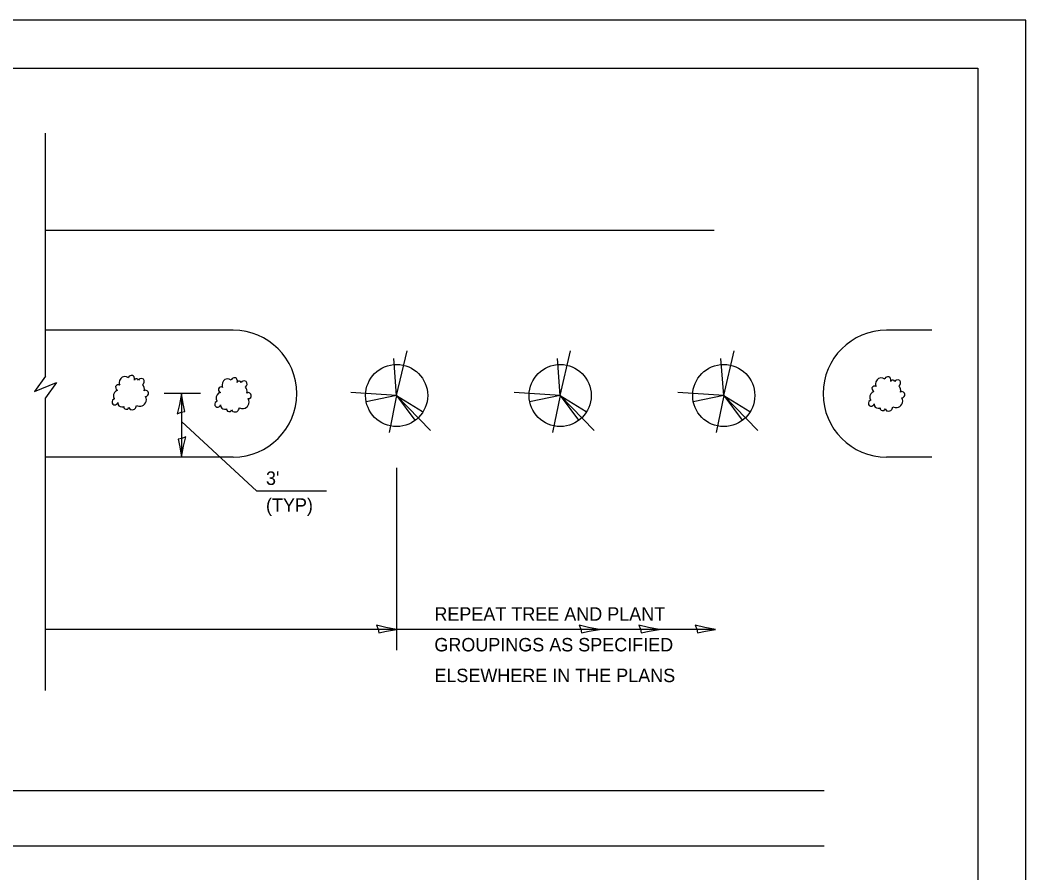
# Model space of a CAD drawing. Extents: x 2039679 to 2054696, y 1636462 to 1637830.
# Drawn here: x 2048364 to 2048888, y 1637118 to 1637562 of the extents above; entities that cross this region are included whole.
import ezdxf

# ---------------------------------------------------------------- set-up
doc = ezdxf.new("R2010")
doc.units = 0
for name, color, linetype in [('LD_Pr_Elements', 7, 'Continuous'), ('LD_Pr_Mowline', 7, 'Continuous'), ('LD_Pr_Shrubs', 7, 'Continuous'), ('LD_Trees', 7, 'Continuous'), ('ROW_Ex_Access_Control_and_ROW', 7, 'Continuous'), ('SH_General_Details', 7, 'Continuous'), ('SH_Printer_Plotting_Border', 7, 'Continuous'), ('Topo_Ex_Miscellaneous', 7, 'Continuous')]:
    doc.layers.add(name, color=color, linetype=linetype)

msp = doc.modelspace()

# ---------------------------------------------------------------- linework, layer by layer
at = {"layer": 'LD_Pr_Elements'}
for p, q in [((2048377.24, 1637376.38), (2048377.24, 1637502.83)), ((2048377.24, 1637376.38), (2048371.56, 1637368.34)), ((2048371.56, 1637368.34), (2048382.91, 1637373.07)), ((2048382.91, 1637373.07), (2048377.24, 1637365.03)), ((2048377.24, 1637212.63), (2048377.24, 1637365.03)), ((2048457.9, 1637367.23), (2048438.98, 1637367.23)), ((2048448.03, 1637367.23), (2048448.03, 1637334.23)), ((2048487.29, 1637316.38), (2048448.03, 1637352.73)), ((2048559.97, 1637328.59), (2048559.97, 1637233.67)), ((2048523.57, 1637316.38), (2048487.29, 1637316.38)), ((2048559.97, 1637244.44), (2048377.24, 1637244.44)), ((2048725.98, 1637244.44), (2048559.97, 1637244.44))]:
    msp.add_line(p, q, dxfattribs=at)
for points in [[(2048445.83, 1637356.73), (2048447.85, 1637357.59), (2048449.79, 1637357.92), (2048448.94, 1637361.98), (2048448.03, 1637367.23), (2048447.01, 1637361.63)], [(2048450.23, 1637344.73), (2048448.21, 1637343.87), (2048446.28, 1637343.54), (2048447.12, 1637339.48), (2048448.03, 1637334.23), (2048449.05, 1637339.83)], [(2048549.47, 1637246.64), (2048550.32, 1637244.62), (2048550.65, 1637242.68), (2048554.72, 1637243.53), (2048559.97, 1637244.44), (2048554.36, 1637245.46)], [(2048655.04, 1637246.64), (2048655.89, 1637244.62), (2048656.22, 1637242.68), (2048660.28, 1637243.53), (2048665.53, 1637244.44), (2048659.93, 1637245.46)], [(2048686.13, 1637246.64), (2048686.99, 1637244.62), (2048687.32, 1637242.68), (2048691.38, 1637243.53), (2048696.63, 1637244.44), (2048691.03, 1637245.46)], [(2048715.48, 1637246.64), (2048716.34, 1637244.62), (2048716.67, 1637242.68), (2048720.73, 1637243.53), (2048725.98, 1637244.44), (2048720.38, 1637245.46)]]:
    msp.add_lwpolyline(points, close=True, dxfattribs=at)
at = {"layer": 'LD_Pr_Mowline'}
for p, q in [((2048474.97, 1637400.23), (2048377.24, 1637400.23)), ((2048838.57, 1637400.23), (2048815.01, 1637400.23)), ((2048474.97, 1637334.23), (2048377.24, 1637334.23)), ((2048838.57, 1637334.23), (2048815.01, 1637334.23))]:
    msp.add_line(p, q, dxfattribs=at)
for centre, start, end in [((2048474.97, 1637367.23), 0, 90), ((2048815.01, 1637367.23), 90, 180), ((2048474.97, 1637367.23), 270, 0), ((2048815.01, 1637367.23), 180, 270)]:
    msp.add_arc(centre, 33, start, end, dxfattribs=at)
at = {"layer": 'LD_Pr_Shrubs'}
for points in [[(2048420.33, 1637375.49), (2048419.37, 1637375.99), (2048418.3, 1637376.08), (2048417.09, 1637375.78), (2048416.38, 1637375.12), (2048415.77, 1637374.07), (2048415.59, 1637373.09), (2048415.61, 1637372.18), (2048415.9, 1637371.59), (2048415.22, 1637371.88), (2048414.69, 1637371.79), (2048414.1, 1637371.5), (2048413.72, 1637370.89), (2048413.73, 1637370.09), (2048414.07, 1637369.46), (2048414.75, 1637369.05), (2048413.79, 1637368.59), (2048413.06, 1637367.78), (2048412.6, 1637366.75), (2048412.6, 1637365.57), (2048412.89, 1637364.71), (2048413, 1637364.43), (2048412.83, 1637364.34), (2048412, 1637363.85), (2048411.83, 1637363.07), (2048411.88, 1637362.3), (2048412.28, 1637361.71), (2048412.86, 1637361.44), (2048413.63, 1637361.36), (2048414.22, 1637361.68), (2048414.6, 1637362.07), (2048414.78, 1637362.57), (2048414.95, 1637361.48), (2048415.4, 1637360.87), (2048416.06, 1637360.47), (2048416.91, 1637360.3), (2048417.66, 1637360.37), (2048417.97, 1637360.53), (2048418.01, 1637359.9), (2048418.47, 1637359.32), (2048419.09, 1637359.09), (2048419.99, 1637359.14), (2048420.3, 1637359.51), (2048420.55, 1637359.94), (2048420.91, 1637359.5), (2048421.24, 1637359.04), (2048421.84, 1637358.88), (2048422.45, 1637358.87), (2048423.05, 1637358.88), (2048423.48, 1637359.16), (2048423.99, 1637359.6), (2048424.23, 1637360), (2048424.42, 1637360.47), (2048424.58, 1637361.05), (2048425.16, 1637360.81), (2048425.72, 1637360.77), (2048426.75, 1637360.71), (2048427.56, 1637360.93), (2048428.29, 1637361.3), (2048428.76, 1637361.77), (2048429.23, 1637362.38), (2048429.54, 1637363.19), (2048429.7, 1637364.1), (2048429.6, 1637364.81), (2048429.23, 1637365.81), (2048429.91, 1637365.94), (2048430.5, 1637366.36), (2048430.79, 1637366.98), (2048430.82, 1637367.6), (2048430.63, 1637368.18), (2048430.13, 1637368.75), (2048429.32, 1637369), (2048428.55, 1637368.75), (2048428.66, 1637369.61), (2048428.55, 1637370.49), (2048428.2, 1637371.26), (2048427.76, 1637371.85), (2048428.29, 1637372.41), (2048428.58, 1637373.21), (2048428.51, 1637374.04), (2048428.14, 1637374.75), (2048427.27, 1637375.1), (2048426.35, 1637374.98), (2048425.9, 1637374.69), (2048425.54, 1637374.25), (2048425.26, 1637374.69), (2048424.76, 1637374.93), (2048424.14, 1637374.98), (2048423.65, 1637374.72), (2048423.49, 1637374.28), (2048423.56, 1637375.16), (2048423.37, 1637375.93), (2048423.03, 1637376.36), (2048422.53, 1637376.65), (2048421.72, 1637376.65), (2048420.82, 1637376.27), (2048420.49, 1637375.79), (2048420.3, 1637375.55)], [(2048473.85, 1637374.29), (2048472.89, 1637374.79), (2048471.82, 1637374.88), (2048470.61, 1637374.58), (2048469.9, 1637373.92), (2048469.29, 1637372.87), (2048469.11, 1637371.89), (2048469.12, 1637370.98), (2048469.42, 1637370.39), (2048468.74, 1637370.68), (2048468.21, 1637370.6), (2048467.62, 1637370.3), (2048467.23, 1637369.7), (2048467.25, 1637368.9), (2048467.59, 1637368.26), (2048468.27, 1637367.85), (2048467.31, 1637367.39), (2048466.58, 1637366.58), (2048466.11, 1637365.55), (2048466.11, 1637364.37), (2048466.41, 1637363.51), (2048466.52, 1637363.23), (2048466.35, 1637363.14), (2048465.52, 1637362.65), (2048465.34, 1637361.87), (2048465.4, 1637361.11), (2048465.8, 1637360.52), (2048466.38, 1637360.25), (2048467.14, 1637360.16), (2048467.73, 1637360.48), (2048468.12, 1637360.87), (2048468.3, 1637361.37), (2048468.47, 1637360.28), (2048468.92, 1637359.67), (2048469.58, 1637359.27), (2048470.43, 1637359.1), (2048471.18, 1637359.17), (2048471.49, 1637359.33), (2048471.53, 1637358.7), (2048471.99, 1637358.12), (2048472.61, 1637357.89), (2048473.51, 1637357.95), (2048473.82, 1637358.32), (2048474.07, 1637358.74), (2048474.43, 1637358.3), (2048474.76, 1637357.84), (2048475.36, 1637357.68), (2048475.97, 1637357.67), (2048476.57, 1637357.68), (2048477, 1637357.96), (2048477.51, 1637358.41), (2048477.75, 1637358.8), (2048477.94, 1637359.27), (2048478.1, 1637359.85), (2048478.68, 1637359.61), (2048479.24, 1637359.57), (2048480.27, 1637359.51), (2048481.08, 1637359.73), (2048481.81, 1637360.1), (2048482.28, 1637360.57), (2048482.75, 1637361.18), (2048483.06, 1637361.99), (2048483.22, 1637362.91), (2048483.12, 1637363.61), (2048482.75, 1637364.62), (2048483.43, 1637364.74), (2048484.02, 1637365.16), (2048484.31, 1637365.78), (2048484.34, 1637366.4), (2048484.15, 1637366.98), (2048483.65, 1637367.55), (2048482.84, 1637367.81), (2048482.07, 1637367.55), (2048482.17, 1637368.41), (2048482.07, 1637369.3), (2048481.72, 1637370.07), (2048481.27, 1637370.65), (2048481.81, 1637371.21), (2048482.1, 1637372.01), (2048482.03, 1637372.84), (2048481.66, 1637373.55), (2048480.79, 1637373.9), (2048479.87, 1637373.79), (2048479.42, 1637373.49), (2048479.06, 1637373.05), (2048478.78, 1637373.49), (2048478.28, 1637373.73), (2048477.66, 1637373.79), (2048477.17, 1637373.52), (2048477.01, 1637373.08), (2048477.08, 1637373.96), (2048476.89, 1637374.73), (2048476.55, 1637375.16), (2048476.05, 1637375.46), (2048475.24, 1637375.46), (2048474.34, 1637375.07), (2048474.01, 1637374.6), (2048473.82, 1637374.35)], [(2048814.07, 1637374.8), (2048813.11, 1637375.29), (2048812.04, 1637375.38), (2048810.82, 1637375.09), (2048810.12, 1637374.43), (2048809.51, 1637373.38), (2048809.33, 1637372.4), (2048809.34, 1637371.48), (2048809.64, 1637370.89), (2048808.96, 1637371.19), (2048808.43, 1637371.1), (2048807.84, 1637370.8), (2048807.45, 1637370.2), (2048807.47, 1637369.4), (2048807.81, 1637368.77), (2048808.48, 1637368.36), (2048807.53, 1637367.9), (2048806.8, 1637367.09), (2048806.33, 1637366.05), (2048806.33, 1637364.87), (2048806.63, 1637364.01), (2048806.74, 1637363.73), (2048806.57, 1637363.64), (2048805.74, 1637363.16), (2048805.56, 1637362.38), (2048805.62, 1637361.61), (2048806.02, 1637361.02), (2048806.6, 1637360.75), (2048807.36, 1637360.67), (2048807.95, 1637360.99), (2048808.34, 1637361.37), (2048808.52, 1637361.88), (2048808.69, 1637360.78), (2048809.14, 1637360.18), (2048809.8, 1637359.78), (2048810.64, 1637359.6), (2048811.4, 1637359.68), (2048811.71, 1637359.84), (2048811.75, 1637359.2), (2048812.21, 1637358.63), (2048812.83, 1637358.39), (2048813.73, 1637358.45), (2048814.04, 1637358.82), (2048814.29, 1637359.25), (2048814.65, 1637358.81), (2048814.98, 1637358.35), (2048815.58, 1637358.19), (2048816.19, 1637358.17), (2048816.79, 1637358.19), (2048817.21, 1637358.46), (2048817.73, 1637358.91), (2048817.97, 1637359.31), (2048818.16, 1637359.78), (2048818.32, 1637360.35), (2048818.9, 1637360.12), (2048819.46, 1637360.08), (2048820.49, 1637360.02), (2048821.3, 1637360.24), (2048822.03, 1637360.61), (2048822.5, 1637361.08), (2048822.97, 1637361.68), (2048823.28, 1637362.5), (2048823.44, 1637363.41), (2048823.34, 1637364.12), (2048822.97, 1637365.12), (2048823.65, 1637365.24), (2048824.24, 1637365.67), (2048824.53, 1637366.29), (2048824.56, 1637366.91), (2048824.37, 1637367.48), (2048823.87, 1637368.06), (2048823.06, 1637368.31), (2048822.29, 1637368.06), (2048822.39, 1637368.91), (2048822.29, 1637369.8), (2048821.94, 1637370.57), (2048821.49, 1637371.16), (2048822.03, 1637371.72), (2048822.32, 1637372.51), (2048822.25, 1637373.35), (2048821.88, 1637374.06), (2048821.01, 1637374.41), (2048820.09, 1637374.29), (2048819.64, 1637373.99), (2048819.28, 1637373.55), (2048819, 1637373.99), (2048818.5, 1637374.23), (2048817.88, 1637374.29), (2048817.39, 1637374.03), (2048817.23, 1637373.58), (2048817.3, 1637374.47), (2048817.11, 1637375.24), (2048816.77, 1637375.66), (2048816.27, 1637375.96), (2048815.46, 1637375.96), (2048814.56, 1637375.57), (2048814.23, 1637375.1), (2048814.04, 1637374.85)]]:
    msp.add_lwpolyline(points, dxfattribs=at)
at = {"layer": 'LD_Trees'}
for p, q in [((2048560, 1637366.26), (2048565.44, 1637389.49)), ((2048645.15, 1637366.26), (2048650.58, 1637389.49)), ((2048730.29, 1637366.26), (2048735.73, 1637389.49)), ((2048560, 1637366.26), (2048558.55, 1637385.49)), ((2048645.15, 1637366.26), (2048643.69, 1637385.49)), ((2048730.29, 1637366.26), (2048728.84, 1637385.49)), ((2048560, 1637366.26), (2048536.07, 1637367.78)), ((2048560, 1637366.26), (2048544.09, 1637363.03)), ((2048560, 1637366.26), (2048556.05, 1637347.05)), ((2048560, 1637366.26), (2048569.52, 1637353.48)), ((2048560, 1637366.26), (2048577.7, 1637347.96)), ((2048560, 1637366.26), (2048573.53, 1637357.95)), ((2048645.15, 1637366.26), (2048621.21, 1637367.78)), ((2048645.15, 1637366.26), (2048629.24, 1637363.03)), ((2048645.15, 1637366.26), (2048641.19, 1637347.05)), ((2048645.15, 1637366.26), (2048654.66, 1637353.48)), ((2048645.15, 1637366.26), (2048662.84, 1637347.96)), ((2048645.15, 1637366.26), (2048658.68, 1637357.95)), ((2048730.29, 1637366.26), (2048706.36, 1637367.78)), ((2048730.29, 1637366.26), (2048714.38, 1637363.03)), ((2048730.29, 1637366.26), (2048726.34, 1637347.05)), ((2048730.29, 1637366.26), (2048739.81, 1637353.48)), ((2048730.29, 1637366.26), (2048747.99, 1637347.96)), ((2048730.29, 1637366.26), (2048743.82, 1637357.95))]:
    msp.add_line(p, q, dxfattribs=at)
for centre in [(2048559.99, 1637366.25), (2048645.14, 1637366.25), (2048730.28, 1637366.25)]:
    msp.add_circle(centre, 16.17, dxfattribs=at)
at = {"layer": 'ROW_Ex_Access_Control_and_ROW'}
msp.add_line((2048725.31, 1637452.19), (2048377.24, 1637452.19), dxfattribs=at)
at = {"layer": 'SH_General_Details'}
for p, q in [((2048887.57, 1637561.72), (2047187.57, 1637561.72)), ((2048887.57, 1636461.72), (2048887.57, 1637561.72))]:
    msp.add_line(p, q, dxfattribs=at)
msp.add_lwpolyline([(2047287.57, 1637536.72), (2048862.57, 1637536.72), (2048862.57, 1636486.72), (2047287.57, 1636486.72)], close=True, dxfattribs=at)
at = {"layer": 'SH_Printer_Plotting_Border'}
msp.add_lwpolyline([(2047187.57, 1636461.72), (2048887.57, 1636461.72), (2048887.57, 1637561.72), (2047187.57, 1637561.72)], close=True, dxfattribs=at)
at = {"layer": 'Topo_Ex_Miscellaneous'}
for p, q in [((2048782.48, 1637160.44), (2047351.55, 1637160.44)), ((2048782.48, 1637131.51), (2047351.55, 1637131.51))]:
    msp.add_line(p, q, dxfattribs=at)

# ---------------------------------------------------------------- texts
at = {"layer": 'LD_Pr_Elements'}
for s, p in [("3'", (2048491.98, 1637319.69)), ('(TYP)', (2048491.98, 1637305.69)), ('REPEAT TREE AND PLANT', (2048579.64, 1637249)), ('GROUPINGS AS SPECIFIED', (2048579.64, 1637233)), ('ELSEWHERE IN THE PLANS', (2048579.64, 1637217))]:
    msp.add_text(s, height=7, dxfattribs=at).set_placement(p)

doc.saveas('drawing.dxf')
